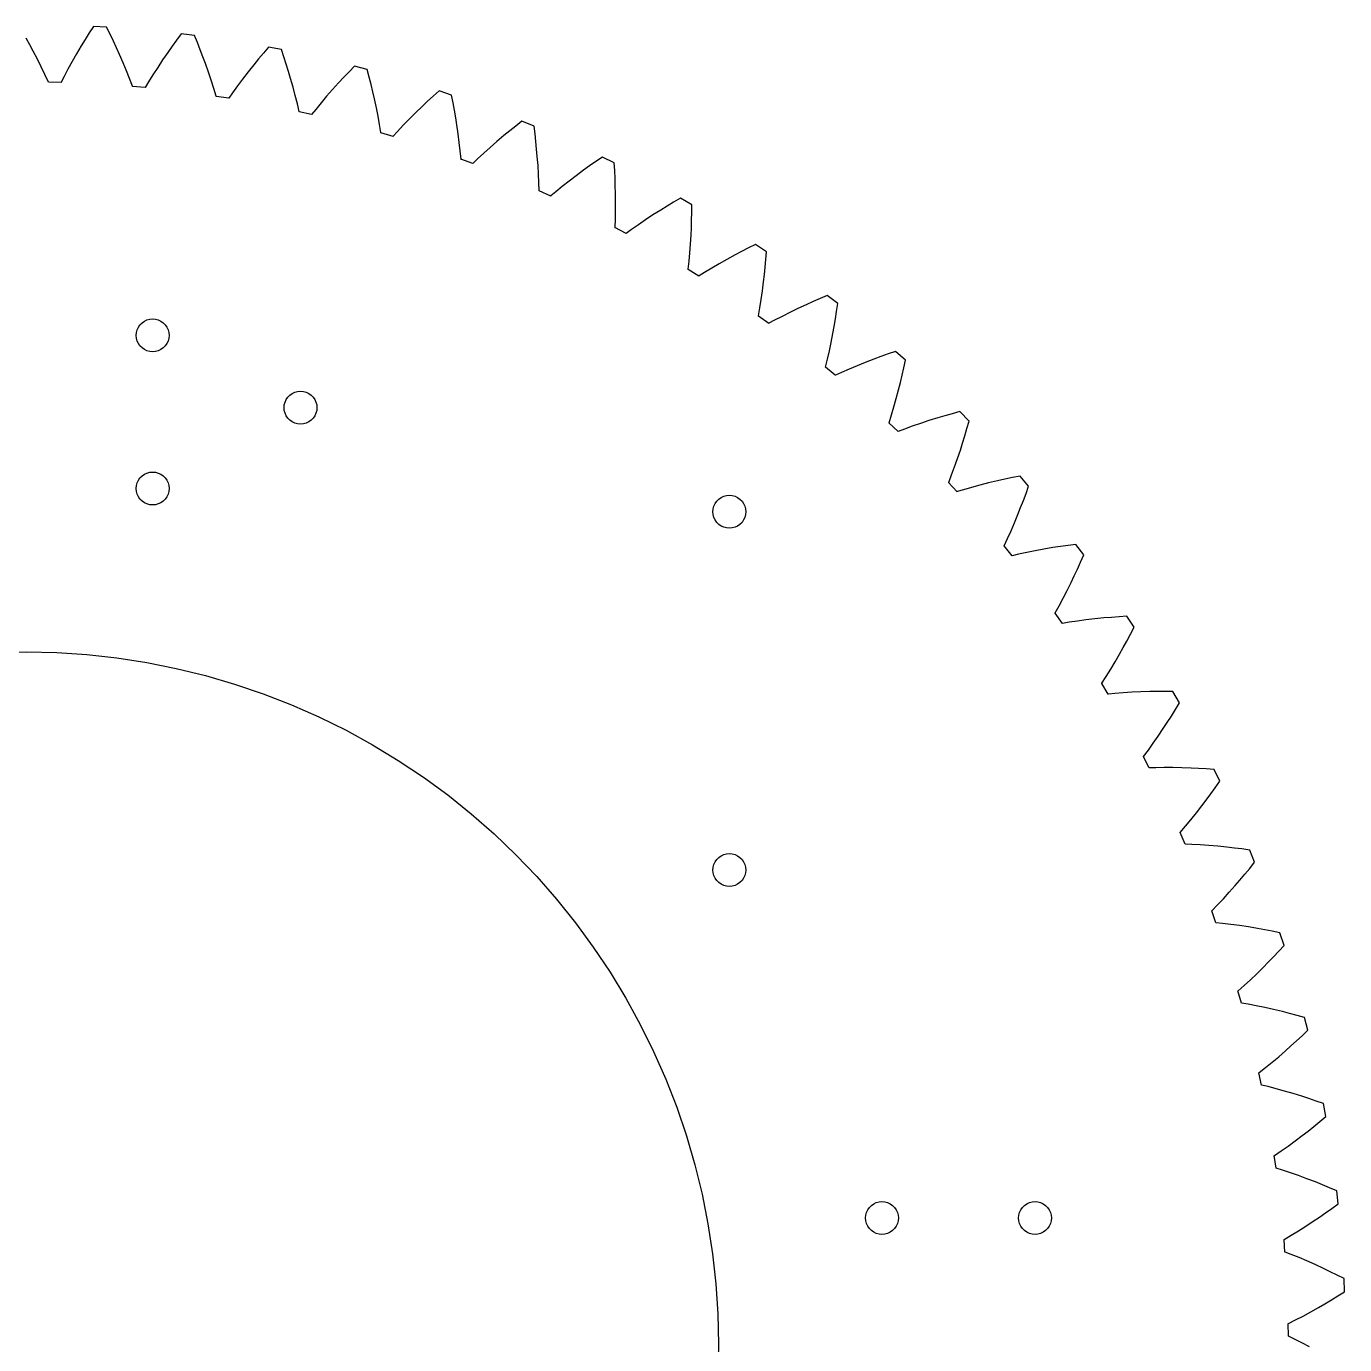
# Model space of a CAD drawing. Header units: metres. Extents: x -120 to 120, y -241 to 0.
# Drawn here: x 0 to 120.3, y -120.4 to -0.1 of the extents above; entities that cross this region are included whole.
import ezdxf

# ---------------------------------------------------------------- set-up
doc = ezdxf.new("R2010")
doc.units = ezdxf.units.M

msp = doc.modelspace()

# ---------------------------------------------------------------- linework, layer by layer
for p, q in [((5.71562, -0.74838), (5.34396, -1.34204)), ((6.10237, -0.14673), (5.71562, -0.74838)), ((7.30205, -0.21361), (6.10237, -0.14673)), ((7.61952, -0.85455), (7.30205, -0.21361)), ((7.92288, -1.48582), (7.61952, -0.85455)), ((14.1193, -0.82281), (13.6933, -1.39729)), ((15.3119, -0.96968), (14.1193, -0.82281)), ((15.5858, -1.63039), (15.3119, -0.96968)), ((0.29439, -1.82283), (-0.03595, -1.22215)), ((0.61058, -2.41431), (0.29439, -1.82283)), ((4.98717, -1.9274), (4.56165, -2.64706)), ((5.34396, -1.34204), (4.98717, -1.9274)), ((8.21237, -2.10724), (7.92288, -1.48582)), ((8.48836, -2.71852), (8.21237, -2.10724)), ((13.2828, -1.9648), (12.8877, -2.52502)), ((13.6933, -1.39729), (13.2828, -1.9648)), ((15.8463, -2.28053), (15.5858, -1.63039)), ((16.0937, -2.91989), (15.8463, -2.28053)), ((22.0732, -2.03287), (21.6097, -2.57761)), ((23.2533, -2.25906), (22.0732, -2.03287)), ((23.4825, -2.9366), (23.2533, -2.25906)), ((0.98624, -3.14037), (0.61058, -2.41431)), ((1.34065, -3.85117), (0.98624, -3.14037)), ((4.15843, -3.35284), (3.77702, -4.04424)), ((4.56165, -2.64706), (4.15843, -3.35284)), ((8.81468, -3.46805), (8.48836, -2.71852)), ((9.12083, -4.20094), (8.81468, -3.46805)), ((12.415, -3.21466), (11.9656, -3.89192)), ((12.8877, -2.52502), (12.415, -3.21466)), ((16.3282, -3.54823), (16.0937, -2.91989)), ((16.6037, -4.31789), (16.3282, -3.54823)), ((21.1623, -3.11642), (20.7307, -3.64902)), ((21.6097, -2.57761), (21.1623, -3.11642)), ((23.699, -3.60268), (23.4825, -2.9366)), ((23.9031, -4.25713), (23.699, -3.60268)), ((1.67439, -4.54626), (1.34065, -3.85117)), ((1.98799, -5.22522), (1.67439, -4.54626)), ((3.41687, -4.72078), (3.14369, -5.25098)), ((3.77702, -4.04424), (3.41687, -4.72078)), ((9.40739, -4.91678), (9.12083, -4.20094)), ((11.5388, -4.5563), (11.1343, -5.20728)), ((11.9656, -3.89192), (11.5388, -4.5563)), ((16.8603, -5.06958), (16.6037, -4.31789)), ((20.213, -4.30553), (19.7193, -4.95126)), ((20.7307, -3.64902), (20.213, -4.30553)), ((24.0951, -4.89973), (23.9031, -4.25713)), ((28.9473, -4.79176), (28.481, -5.29434)), ((29.4297, -4.28404), (28.9473, -4.79176)), ((29.9286, -3.77147), (29.4297, -4.28404)), ((31.0909, -4.07597), (29.9286, -3.77147)), ((31.2743, -4.7673), (31.0909, -4.07597)), ((31.4458, -5.44637), (31.2743, -4.7673)), ((1.98775, -5.23985), (1.98799, -5.22522)), ((3.1433, -5.26559), (1.98775, -5.23985)), ((3.14369, -5.25098), (3.1433, -5.26559)), ((9.67493, -5.61516), (9.40739, -4.91678)), ((9.67371, -5.62973), (9.67493, -5.61516)), ((10.825, -5.7326), (9.67371, -5.62973)), ((10.8263, -5.71805), (10.825, -5.7326)), ((11.1343, -5.20728), (10.8263, -5.71805)), ((17.0984, -5.80296), (16.8603, -5.06958)), ((17.3187, -6.51765), (17.0984, -5.80296)), ((19.2491, -5.58566), (18.802, -6.20816)), ((19.7193, -4.95126), (19.2491, -5.58566)), ((24.3187, -5.68607), (24.0951, -4.89973)), ((24.5244, -6.45323), (24.3187, -5.68607)), ((27.9207, -5.91481), (27.385, -6.52614)), ((28.481, -5.29434), (27.9207, -5.91481)), ((31.6058, -6.11299), (31.4458, -5.44637)), ((17.3165, -6.5321), (17.3187, -6.51765)), ((18.4583, -6.71164), (17.3165, -6.5321)), ((18.4606, -6.69722), (18.4583, -6.71164)), ((18.802, -6.20816), (18.4606, -6.69722)), ((24.713, -7.20087), (24.5244, -6.45323)), ((24.8851, -7.92868), (24.713, -7.20087)), ((26.8735, -7.1277), (26.3858, -7.71896)), ((27.385, -6.52614), (26.8735, -7.1277)), ((31.7545, -6.76698), (31.6058, -6.11299)), ((31.925, -7.5665), (31.7545, -6.76698)), ((36.603, -6.98335), (36.1042, -7.45366)), ((37.1183, -6.50899), (36.603, -6.98335)), ((37.6502, -6.03087), (37.1183, -6.50899)), ((38.7896, -6.41234), (37.6502, -6.03087)), ((38.9265, -7.11438), (38.7896, -6.41234)), ((39.0522, -7.80338), (38.9265, -7.11438)), ((24.8819, -7.94295), (24.8851, -7.92868)), ((26.0092, -8.19836), (24.8819, -7.94295)), ((26.0125, -8.18411), (26.0092, -8.19836)), ((26.3858, -7.71896), (26.0125, -8.18411)), ((32.079, -8.34569), (31.925, -7.5665)), ((32.2172, -9.10426), (32.079, -8.34569)), ((35.5037, -8.03532), (34.9283, -8.6095)), ((36.1042, -7.45366), (35.5037, -8.03532)), ((39.1673, -8.47919), (39.0522, -7.80338)), ((32.3403, -9.84192), (32.2172, -9.10426)), ((34.3778, -9.17557), (33.8517, -9.73291)), ((34.9283, -8.6095), (34.3778, -9.17557)), ((39.272, -9.14166), (39.1673, -8.47919)), ((39.3887, -9.95078), (39.272, -9.14166)), ((44.641, -9.24249), (44.0952, -9.68138)), ((45.2037, -8.80098), (44.641, -9.24249)), ((46.3151, -9.25769), (45.2037, -8.80098)), ((46.4047, -9.9673), (46.3151, -9.25769)), ((32.3362, -9.85596), (32.3403, -9.84192)), ((33.4439, -10.1861), (32.3362, -9.85596)), ((33.4482, -10.1721), (33.4439, -10.1861)), ((33.8517, -9.73291), (33.4482, -10.1721)), ((39.4903, -10.7385), (39.3887, -9.95078)), ((39.5776, -11.5046), (39.4903, -10.7385)), ((42.9281, -10.6576), (42.3157, -11.192)), ((43.5661, -10.1173), (42.9281, -10.6576)), ((44.0952, -9.68138), (43.5661, -10.1173)), ((46.4842, -10.6632), (46.4047, -9.9673)), ((46.5539, -11.3452), (46.4842, -10.6632)), ((39.6511, -12.2489), (39.5776, -11.5046)), ((41.7285, -11.7201), (41.1664, -12.241)), ((42.3157, -11.192), (41.7285, -11.7201)), ((46.6141, -12.0132), (46.5539, -11.3452)), ((46.6765, -12.8282), (46.6141, -12.0132)), ((39.6461, -12.2626), (39.6511, -12.2489)), ((40.7293, -12.666), (39.6461, -12.2626)), ((40.7344, -12.6523), (40.7293, -12.666)), ((41.1664, -12.241), (40.7344, -12.6523)), ((46.7253, -13.621), (46.6765, -12.8282)), ((51.3905, -12.8738), (50.8335, -13.2734)), ((51.9644, -12.4724), (51.3905, -12.8738)), ((52.5553, -12.0694), (51.9644, -12.4724)), ((53.6337, -12.5993), (52.5553, -12.0694)), ((53.6758, -13.3134), (53.6337, -12.5993)), ((46.7612, -14.3912), (46.7253, -13.621)), ((46.7848, -15.1387), (46.7612, -14.3912)), ((49.514, -14.2622), (48.8929, -14.7499)), ((50.1608, -13.7699), (49.514, -14.2622)), ((50.8335, -13.2734), (50.1608, -13.7699)), ((53.7086, -14.013), (53.6758, -13.3134)), ((53.7325, -14.6981), (53.7086, -14.013)), ((46.7789, -15.1521), (46.7848, -15.1387)), ((47.8327, -15.6269), (46.7789, -15.1521)), ((47.8388, -15.6136), (47.8327, -15.6269)), ((48.2972, -15.2321), (47.8388, -15.6136)), ((48.8929, -14.7499), (48.2972, -15.2321)), ((53.748, -15.3686), (53.7325, -14.6981)), ((53.7558, -16.1861), (53.748, -15.3686)), ((53.7516, -16.9803), (53.7558, -16.1861)), ((58.4562, -16.5464), (57.8738, -16.9079)), ((59.0557, -16.1842), (58.4562, -16.5464)), ((59.6722, -15.8216), (59.0557, -16.1842)), ((60.7128, -16.4224), (59.6722, -15.8216)), ((60.707, -17.1376), (60.7128, -16.4224)), ((53.7096, -18.4986), (53.7359, -17.7512)), ((53.7359, -17.7512), (53.7516, -16.9803)), ((56.4912, -17.8064), (55.839, -18.2514)), ((57.1694, -17.3583), (56.4912, -17.8064)), ((57.8738, -16.9079), (57.1694, -17.3583)), ((60.6712, -18.523), (60.6931, -17.8378)), ((60.6931, -17.8378), (60.707, -17.1376)), ((53.7028, -18.5116), (53.7096, -18.4986)), ((54.7225, -19.0557), (53.7028, -18.5116)), ((54.7295, -19.0428), (54.7225, -19.0557)), ((55.2124, -18.6928), (54.7295, -19.0428)), ((55.839, -18.2514), (55.2124, -18.6928)), ((60.595, -20.0092), (60.6418, -19.1931)), ((60.6418, -19.1931), (60.6712, -18.523)), ((60.5378, -20.8014), (60.595, -20.0092)), ((65.8832, -20.3613), (65.2609, -20.6827)), ((66.5226, -20.0407), (65.8832, -20.3613)), ((67.5207, -20.7097), (66.5226, -20.0407)), ((60.3945, -22.3135), (60.4707, -21.5695)), ((60.4707, -21.5695), (60.5378, -20.8014)), ((63.9227, -21.4069), (63.2161, -21.8086)), ((64.6556, -21.0045), (63.9227, -21.4069)), ((65.2609, -20.6827), (64.6556, -21.0045)), ((67.4065, -22.1207), (67.4672, -21.4229)), ((67.4672, -21.4229), (67.5207, -20.7097)), ((60.3868, -22.326), (60.3945, -22.3135)), ((61.3679, -22.937), (60.3868, -22.326)), ((61.8809, -22.6077), (61.3757, -22.9247)), ((62.5356, -22.2091), (61.8809, -22.6077)), ((63.2161, -21.8086), (62.5356, -22.2091)), ((67.2648, -23.4695), (67.3389, -22.8029)), ((67.3389, -22.8029), (67.4065, -22.1207)), ((61.3757, -22.9247), (61.3679, -22.937)), ((67.1636, -24.2807), (67.2648, -23.4695)), ((66.9353, -25.8292), (67.0536, -25.0673)), ((67.0536, -25.0673), (67.1636, -24.2807)), ((71.7741, -25.2643), (71.1486, -25.545)), ((72.4165, -24.9852), (71.7741, -25.2643)), ((73.0758, -24.708), (72.4165, -24.9852)), ((74.027, -25.4421), (73.0758, -24.708)), ((66.8096, -26.5664), (66.9353, -25.8292)), ((69.6587, -26.2511), (68.9529, -26.6053)), ((70.3905, -25.8974), (69.6587, -26.2511)), ((71.1486, -25.545), (70.3905, -25.8974)), ((73.8189, -26.8424), (73.926, -26.1502)), ((73.926, -26.1502), (74.027, -25.4421)), ((10.0905, -27.8302), (10.201, -27.5932)), ((10.201, -27.5932), (10.3509, -27.3791)), ((10.3509, -27.3791), (10.5358, -27.1942)), ((10.5358, -27.1942), (10.75, -27.0442)), ((10.75, -27.0442), (10.987, -26.9337)), ((10.987, -26.9337), (11.2395, -26.866)), ((11.2395, -26.866), (11.5, -26.8432)), ((11.5, -26.8432), (11.7605, -26.866)), ((11.7605, -26.866), (12.013, -26.9337)), ((12.013, -26.9337), (12.25, -27.0442)), ((12.25, -27.0442), (12.4642, -27.1942)), ((12.4642, -27.1942), (12.6491, -27.3791)), ((12.6491, -27.3791), (12.799, -27.5932)), ((12.799, -27.5932), (12.9095, -27.8302)), ((66.8011, -26.5783), (66.8096, -26.5664)), ((67.7392, -27.2536), (66.8011, -26.5783)), ((67.7478, -27.2417), (67.7392, -27.2536)), ((68.2731, -26.9592), (67.7478, -27.2417)), ((68.9529, -26.6053), (68.2731, -26.9592)), ((73.5874, -28.1787), (73.7059, -27.5185)), ((73.7059, -27.5185), (73.8189, -26.8424)), ((10, -28.3432), (10.0228, -28.0828)), ((10.0228, -28.6037), (10, -28.3432)), ((10.0228, -28.0828), (10.0905, -27.8302)), ((10.0905, -28.8563), (10.0228, -28.6037)), ((10.201, -29.0932), (10.0905, -28.8563)), ((12.9095, -28.8563), (12.799, -29.0932)), ((12.9095, -27.8302), (12.9772, -28.0828)), ((12.9772, -28.6037), (12.9095, -28.8563)), ((12.9772, -28.0828), (13, -28.3432)), ((13, -28.3432), (12.9772, -28.6037)), ((73.4323, -28.9813), (73.5874, -28.1787)), ((10.3509, -29.3074), (10.201, -29.0932)), ((10.5358, -29.4923), (10.3509, -29.3074)), ((10.75, -29.6423), (10.5358, -29.4923)), ((10.987, -29.7528), (10.75, -29.6423)), ((11.2395, -29.8205), (10.987, -29.7528)), ((11.5, -29.8432), (11.2395, -29.8205)), ((11.7605, -29.8205), (11.5, -29.8432)), ((12.013, -29.7528), (11.7605, -29.8205)), ((12.25, -29.6423), (12.013, -29.7528)), ((12.4642, -29.4923), (12.25, -29.6423)), ((12.6491, -29.3074), (12.4642, -29.4923)), ((12.799, -29.0932), (12.6491, -29.3074)), ((73.101, -30.5111), (73.2699, -29.7588)), ((73.2699, -29.7588), (73.4323, -28.9813)), ((78.6263, -30.0351), (77.9667, -30.2707)), ((79.3027, -29.8026), (78.6263, -30.0351)), ((80.2028, -30.5986), (79.3027, -29.8026)), ((72.9171, -31.2496), (72.9263, -31.2383)), ((73.808, -31.986), (72.9171, -31.2496)), ((72.9263, -31.2383), (73.101, -30.5111)), ((75.7901, -31.114), (75.0623, -31.4202)), ((76.544, -30.81), (75.7901, -31.114)), ((77.3239, -30.5089), (76.544, -30.81)), ((77.9667, -30.2707), (77.3239, -30.5089)), ((80.0547, -31.2984), (80.2028, -30.5986)), ((73.8174, -31.9748), (73.808, -31.986)), ((74.3604, -31.728), (73.8174, -31.9748)), ((75.0623, -31.4202), (74.3604, -31.728)), ((79.7436, -32.6489), (79.9015, -31.9818)), ((79.9015, -31.9818), (80.0547, -31.2984)), ((24.0358, -33.7892), (24.25, -33.6392)), ((24.25, -33.6392), (24.487, -33.5287)), ((24.487, -33.5287), (24.7395, -33.461)), ((24.7395, -33.461), (25, -33.4382)), ((25, -33.4382), (25.2605, -33.461)), ((25.2605, -33.461), (25.513, -33.5287)), ((25.513, -33.5287), (25.75, -33.6392)), ((25.75, -33.6392), (25.9642, -33.7892)), ((79.373, -34.0901), (79.5814, -33.2997)), ((79.5814, -33.2997), (79.7436, -32.6489)), ((23.5, -34.9382), (23.5228, -34.6778)), ((23.5228, -34.6778), (23.5905, -34.4252)), ((23.5905, -34.4252), (23.701, -34.1882)), ((23.701, -34.1882), (23.8509, -33.9741)), ((23.8509, -33.9741), (24.0358, -33.7892)), ((25.9642, -33.7892), (26.1491, -33.9741)), ((26.1491, -33.9741), (26.299, -34.1882)), ((26.299, -34.1882), (26.4095, -34.4252)), ((26.4095, -34.4252), (26.4772, -34.6778)), ((26.4772, -34.6778), (26.5, -34.9382)), ((78.9403, -35.5944), (79.159, -34.855)), ((79.159, -34.855), (79.373, -34.0901)), ((23.5228, -35.1987), (23.5, -34.9382)), ((23.5905, -35.4513), (23.5228, -35.1987)), ((23.701, -35.6882), (23.5905, -35.4513)), ((23.8509, -35.9024), (23.701, -35.6882)), ((24.0358, -36.0873), (23.8509, -35.9024)), ((24.25, -36.2373), (24.0358, -36.0873)), ((25.9642, -36.0873), (25.75, -36.2373)), ((26.1491, -35.9024), (25.9642, -36.0873)), ((26.299, -35.6882), (26.1491, -35.9024)), ((26.4095, -35.4513), (26.299, -35.6882)), ((26.4772, -35.1987), (26.4095, -35.4513)), ((26.5, -34.9382), (26.4772, -35.1987)), ((78.7174, -36.3083), (78.9403, -35.5944)), ((83.1539, -35.8743), (82.3556, -36.1226)), ((83.8112, -35.6795), (83.1539, -35.8743)), ((84.485, -35.4885), (83.8112, -35.6795)), ((85.1754, -35.3017), (84.485, -35.4885)), ((86.0203, -36.1561), (85.1754, -35.3017)), ((24.487, -36.3478), (24.25, -36.2373)), ((24.7395, -36.4155), (24.487, -36.3478)), ((25, -36.4382), (24.7395, -36.4155)), ((25.2605, -36.4155), (25, -36.4382)), ((25.513, -36.3478), (25.2605, -36.4155)), ((25.75, -36.2373), (25.513, -36.3478)), ((78.7074, -36.319), (78.7174, -36.3083)), ((79.5472, -37.1132), (78.7074, -36.319)), ((79.5573, -37.1027), (79.5472, -37.1132)), ((80.1155, -36.8927), (79.5573, -37.1027)), ((80.8364, -36.6325), (80.1155, -36.8927)), ((81.5831, -36.3756), (80.8364, -36.6325)), ((82.3556, -36.1226), (81.5831, -36.3756)), ((85.6273, -37.516), (85.8258, -36.8444)), ((85.8258, -36.8444), (86.0203, -36.1561)), ((85.2199, -38.8096), (85.4252, -38.1711)), ((85.4252, -38.1711), (85.6273, -37.516)), ((84.6946, -40.3333), (84.9591, -39.5844)), ((84.9591, -39.5844), (85.2199, -38.8096)), ((10.75, -41.0142), (10.987, -40.9037)), ((10.987, -40.9037), (11.2395, -40.836)), ((11.2395, -40.836), (11.5, -40.8132)), ((11.5, -40.8132), (11.7605, -40.836)), ((11.7605, -40.836), (12.013, -40.9037)), ((12.013, -40.9037), (12.25, -41.0142)), ((84.4269, -41.0564), (84.6946, -40.3333)), ((10, -42.3132), (10.0228, -42.0528)), ((10.0228, -42.0528), (10.0905, -41.8002)), ((10.0905, -41.8002), (10.201, -41.5632)), ((10.201, -41.5632), (10.3509, -41.3491)), ((10.3509, -41.3491), (10.5358, -41.1642)), ((10.5358, -41.1642), (10.75, -41.0142)), ((12.25, -41.0142), (12.4642, -41.1642)), ((12.4642, -41.1642), (12.6491, -41.3491)), ((12.6491, -41.3491), (12.799, -41.5632)), ((12.799, -41.5632), (12.9095, -41.8002)), ((12.9095, -41.8002), (12.9772, -42.0528)), ((12.9772, -42.0528), (13, -42.3132)), ((84.1462, -41.7638), (84.1569, -41.7538)), ((84.931, -42.6123), (84.1462, -41.7638)), ((84.1569, -41.7538), (84.4269, -41.0564)), ((87.0117, -42.0123), (86.2495, -42.2188)), ((87.7993, -41.8115), (87.0117, -42.0123)), ((88.6124, -41.6171), (87.7993, -41.8115)), ((89.2812, -41.4666), (88.6124, -41.6171)), ((89.9664, -41.3211), (89.2812, -41.4666)), ((90.6677, -41.1808), (89.9664, -41.3211)), ((91.4536, -42.0897), (90.6677, -41.1808)), ((91.2136, -42.7634), (91.4536, -42.0897)), ((10.0228, -42.5737), (10, -42.3132)), ((10.0905, -42.8263), (10.0228, -42.5737)), ((10.201, -43.0632), (10.0905, -42.8263)), ((10.3509, -43.2774), (10.201, -43.0632)), ((10.5358, -43.4623), (10.3509, -43.2774)), ((12.6491, -43.2774), (12.4642, -43.4623)), ((12.799, -43.0632), (12.6491, -43.2774)), ((12.9095, -42.8263), (12.799, -43.0632)), ((12.9772, -42.5737), (12.9095, -42.8263)), ((13, -42.3132), (12.9772, -42.5737)), ((62.996, -43.4741), (63.1809, -43.2892)), ((63.1809, -43.2892), (63.3951, -43.1392)), ((63.3951, -43.1392), (63.6321, -43.0287)), ((63.6321, -43.0287), (63.8846, -42.961)), ((63.8846, -42.961), (64.1451, -42.9382)), ((64.1451, -42.9382), (64.4056, -42.961)), ((64.4056, -42.961), (64.6581, -43.0287)), ((64.6581, -43.0287), (64.8951, -43.1392)), ((64.8951, -43.1392), (65.1093, -43.2892)), ((65.1093, -43.2892), (65.2942, -43.4741)), ((84.9418, -42.6025), (84.931, -42.6123)), ((85.5128, -42.4302), (84.9418, -42.6025)), ((86.2495, -42.2188), (85.5128, -42.4302)), ((90.9707, -43.4203), (91.2136, -42.7634)), ((10.75, -43.6123), (10.5358, -43.4623)), ((10.987, -43.7228), (10.75, -43.6123)), ((11.2395, -43.7905), (10.987, -43.7228)), ((11.5, -43.8132), (11.2395, -43.7905)), ((11.7605, -43.7905), (11.5, -43.8132)), ((12.013, -43.7228), (11.7605, -43.7905)), ((12.25, -43.6123), (12.013, -43.7228)), ((12.4642, -43.4623), (12.25, -43.6123)), ((62.6451, -44.4382), (62.6679, -44.1778)), ((62.6679, -44.6987), (62.6451, -44.4382)), ((62.6679, -44.1778), (62.7356, -43.9252)), ((62.7356, -43.9252), (62.8461, -43.6882)), ((62.8461, -43.6882), (62.996, -43.4741)), ((65.2942, -43.4741), (65.4442, -43.6882)), ((65.4442, -43.6882), (65.5547, -43.9252)), ((65.5547, -43.9252), (65.6223, -44.1778)), ((65.6223, -44.1778), (65.6451, -44.4382)), ((65.6451, -44.4382), (65.6223, -44.6987)), ((90.4778, -44.6838), (90.7253, -44.0605)), ((90.7253, -44.0605), (90.9707, -43.4203)), ((62.7356, -44.9513), (62.6679, -44.6987)), ((62.8461, -45.1882), (62.7356, -44.9513)), ((62.996, -45.4024), (62.8461, -45.1882)), ((63.1809, -45.5873), (62.996, -45.4024)), ((63.3951, -45.7373), (63.1809, -45.5873)), ((65.1093, -45.5873), (64.8951, -45.7373)), ((65.2942, -45.4024), (65.1093, -45.5873)), ((65.4442, -45.1882), (65.2942, -45.4024)), ((65.5547, -44.9513), (65.4442, -45.1882)), ((65.6223, -44.6987), (65.5547, -44.9513)), ((89.8519, -46.169), (90.1658, -45.4394)), ((90.1658, -45.4394), (90.4778, -44.6838)), ((63.6321, -45.8478), (63.3951, -45.7373)), ((63.8846, -45.9155), (63.6321, -45.8478)), ((64.1451, -45.9382), (63.8846, -45.9155)), ((64.4056, -45.9155), (64.1451, -45.9382)), ((64.6581, -45.8478), (64.4056, -45.9155)), ((64.8951, -45.7373), (64.6581, -45.8478)), ((89.2205, -47.5504), (89.5365, -46.8726)), ((89.5365, -46.8726), (89.8519, -46.169)), ((89.2092, -47.5597), (89.2205, -47.5504)), ((89.9356, -48.4588), (89.2092, -47.5597)), ((92.0517, -47.999), (91.2774, -48.1542)), ((92.8509, -47.8513), (92.0517, -47.999)), ((93.6752, -47.7116), (92.8509, -47.8513)), ((94.3526, -47.6062), (93.6752, -47.7116)), ((95.0459, -47.5067), (94.3526, -47.6062)), ((95.7551, -47.4136), (95.0459, -47.5067)), ((96.4785, -48.3729), (95.7551, -47.4136)), ((89.947, -48.4496), (89.9356, -48.4588)), ((90.5282, -48.3159), (89.947, -48.4496)), ((91.2774, -48.1542), (90.5282, -48.3159)), ((95.9078, -49.6684), (96.1941, -49.0291)), ((96.1941, -49.0291), (96.4785, -48.3729)), ((95.3316, -50.8961), (95.6202, -50.2907)), ((95.6202, -50.2907), (95.9078, -49.6684)), ((94.6079, -52.3362), (94.9699, -51.6292)), ((94.9699, -51.6292), (95.3316, -50.8961)), ((94.2462, -53.0172), (94.6079, -52.3362)), ((93.8737, -53.6808), (93.8856, -53.6723)), ((94.5384, -54.6264), (93.8737, -53.6808)), ((93.8856, -53.6723), (94.2462, -53.0172)), ((98.3197, -54.1307), (97.4879, -54.215)), ((99.0026, -54.0707), (98.3197, -54.1307)), ((99.701, -54.0178), (99.0026, -54.0707)), ((100.415, -53.9723), (99.701, -54.0178)), ((101.073, -54.9778), (100.415, -53.9723)), ((94.5504, -54.6181), (94.5384, -54.6264)), ((95.1393, -54.5235), (94.5504, -54.6181)), ((95.8976, -54.4121), (95.1393, -54.5235)), ((96.6805, -54.3091), (95.8976, -54.4121)), ((97.4879, -54.215), (96.6805, -54.3091)), ((100.745, -55.6135), (101.073, -54.9778)), ((100.088, -56.8339), (100.417, -56.2322)), ((100.417, -56.2322), (100.745, -55.6135)), ((-2.75435, -57.2934), (0, -57.2332)), ((0, -57.2332), (2.75435, -57.2934)), ((2.75435, -57.2934), (5.50346, -57.4735)), ((5.50346, -57.4735), (8.2421, -57.7735)), ((99.3497, -58.126), (99.7596, -57.4187)), ((99.7596, -57.4187), (100.088, -56.8339)), ((8.2421, -57.7735), (10.965, -58.1926)), ((10.965, -58.1926), (13.6671, -58.73)), ((13.6671, -58.73), (16.3432, -59.3849)), ((98.535, -59.4625), (98.9413, -58.8072)), ((98.9413, -58.8072), (99.3497, -58.126)), ((16.3432, -59.3849), (18.9881, -60.1558)), ((98.119, -60.0998), (98.1315, -60.0922)), ((98.7191, -61.0877), (98.119, -60.0998)), ((98.1315, -60.0922), (98.535, -59.4625)), ((18.9881, -60.1558), (21.5969, -61.0414)), ((21.5969, -61.0414), (24.1646, -62.0399)), ((98.7316, -61.0802), (98.7191, -61.0877)), ((99.3255, -61.0251), (98.7316, -61.0802)), ((100.09, -60.9647), (99.3255, -61.0251)), ((100.878, -60.9141), (100.09, -60.9647)), ((101.689, -60.8742), (100.878, -60.9141)), ((102.525, -60.8457), (101.689, -60.8742)), ((103.21, -60.8314), (102.525, -60.8457)), ((103.911, -60.8253), (103.21, -60.8314)), ((104.626, -60.8275), (103.911, -60.8253)), ((105.215, -61.8747), (104.626, -60.8275)), ((24.1646, -62.0399), (26.6863, -63.1495)), ((104.477, -63.0826), (104.846, -62.4872)), ((104.846, -62.4872), (105.215, -61.8747)), ((26.6863, -63.1495), (29.1572, -64.368)), ((103.742, -64.2225), (104.109, -63.661)), ((104.109, -63.661), (104.477, -63.0826)), ((29.1572, -64.368), (31.5726, -65.6931)), ((102.833, -65.5533), (103.286, -64.9009)), ((103.286, -64.9009), (103.742, -64.2225)), ((31.5726, -65.6931), (33.9279, -67.1223)), ((102.384, -66.18), (102.833, -65.5533)), ((33.9279, -67.1223), (36.2186, -68.6529)), ((101.926, -66.7881), (101.939, -66.7813)), ((102.459, -67.8138), (101.926, -66.7881)), ((101.939, -66.7813), (102.384, -66.18)), ((102.472, -67.8072), (102.459, -67.8138)), ((103.068, -67.7919), (102.472, -67.8072)), ((103.834, -67.7826), (103.068, -67.7919)), ((104.624, -67.7848), (103.834, -67.7826)), ((105.437, -67.7992), (104.624, -67.7848)), ((106.272, -67.8265), (105.437, -67.7992)), ((106.957, -67.8581), (106.272, -67.8265)), ((107.656, -67.8987), (106.957, -67.8581)), ((108.37, -67.9487), (107.656, -67.8987)), ((108.888, -69.0329), (108.37, -67.9487)), ((36.2186, -68.6529), (38.4404, -70.282)), ((108.07, -70.1888), (108.478, -69.6194)), ((108.478, -69.6194), (108.888, -69.0329)), ((38.4404, -70.282), (40.5889, -72.0064)), ((107.261, -71.2771), (107.665, -70.7413)), ((107.665, -70.7413), (108.07, -70.1888)), ((40.5889, -72.0064), (42.6603, -73.8229)), ((106.265, -72.5442), (106.761, -71.9235)), ((106.761, -71.9235), (107.261, -71.2771)), ((105.291, -73.7097), (105.775, -73.1395)), ((105.775, -73.1395), (106.265, -72.5442)), ((42.6603, -73.8229), (44.6504, -75.7281)), ((105.278, -73.7157), (105.291, -73.7097)), ((105.741, -74.7747), (105.278, -73.7157)), ((44.6504, -75.7281), (46.5555, -77.7182)), ((63.3951, -75.8292), (63.6321, -75.7187)), ((63.6321, -75.7187), (63.8846, -75.651)), ((63.8846, -75.651), (64.1451, -75.6283)), ((64.1451, -75.6283), (64.4056, -75.651)), ((64.4056, -75.651), (64.6581, -75.7187)), ((64.6581, -75.7187), (64.8951, -75.8292)), ((105.754, -74.7689), (105.741, -74.7747)), ((106.35, -74.7935), (105.754, -74.7689)), ((107.116, -74.8354), (106.35, -74.7935)), ((107.903, -74.8904), (107.116, -74.8354)), ((108.713, -74.959), (107.903, -74.8904)), ((109.545, -75.0421), (108.713, -74.959)), ((110.226, -75.1194), (109.545, -75.0421)), ((110.921, -75.2066), (110.226, -75.1194)), ((111.63, -75.3042), (110.921, -75.2066)), ((112.074, -76.4205), (111.63, -75.3042)), ((62.6451, -77.1283), (62.6679, -76.8678)), ((62.6679, -76.8678), (62.7356, -76.6152)), ((62.7356, -76.6152), (62.8461, -76.3783)), ((62.8461, -76.3783), (62.996, -76.1641)), ((62.996, -76.1641), (63.1809, -75.9792)), ((63.1809, -75.9792), (63.3951, -75.8292)), ((64.8951, -75.8292), (65.1093, -75.9792)), ((65.1093, -75.9792), (65.2942, -76.1641)), ((65.2942, -76.1641), (65.4442, -76.3783)), ((65.4442, -76.3783), (65.5547, -76.6152)), ((65.5547, -76.6152), (65.6223, -76.8678)), ((65.6223, -76.8678), (65.6451, -77.1283)), ((111.181, -77.5192), (111.626, -76.9783)), ((111.626, -76.9783), (112.074, -76.4205)), ((46.5555, -77.7182), (48.372, -79.7895)), ((62.6679, -77.3887), (62.6451, -77.1283)), ((62.7356, -77.6413), (62.6679, -77.3887)), ((62.8461, -77.8783), (62.7356, -77.6413)), ((62.996, -78.0924), (62.8461, -77.8783)), ((63.1809, -78.2773), (62.996, -78.0924)), ((65.2942, -78.0924), (65.1093, -78.2773)), ((65.4442, -77.8783), (65.2942, -78.0924)), ((65.5547, -77.6413), (65.4442, -77.8783)), ((65.6223, -77.3887), (65.5547, -77.6413)), ((65.6451, -77.1283), (65.6223, -77.3887)), ((110.301, -78.551), (110.74, -78.0434)), ((110.74, -78.0434), (111.181, -77.5192)), ((63.3951, -78.4273), (63.1809, -78.2773)), ((63.6321, -78.5378), (63.3951, -78.4273)), ((63.8846, -78.6055), (63.6321, -78.5378)), ((64.1451, -78.6283), (63.8846, -78.6055)), ((64.4056, -78.6055), (64.1451, -78.6283)), ((64.6581, -78.5378), (64.4056, -78.6055)), ((64.8951, -78.4273), (64.6581, -78.5378)), ((65.1093, -78.2773), (64.8951, -78.4273)), ((109.223, -79.7487), (109.759, -79.1625)), ((109.759, -79.1625), (110.301, -78.551)), ((48.372, -79.7895), (50.0964, -81.9381)), ((108.173, -80.8466), (108.694, -80.31)), ((108.694, -80.31), (109.223, -79.7487)), ((108.16, -80.8517), (108.173, -80.8466)), ((108.551, -81.9393), (108.16, -80.8517)), ((50.0964, -81.9381), (51.7255, -84.1599)), ((108.565, -81.9344), (108.551, -81.9393)), ((109.158, -81.9987), (108.565, -81.9344)), ((109.918, -82.0917), (109.158, -81.9987)), ((110.701, -82.1991), (109.918, -82.0917)), ((111.504, -82.3217), (110.701, -82.1991)), ((112.329, -82.4602), (111.504, -82.3217)), ((113.003, -82.5827), (112.329, -82.4602)), ((113.691, -82.7162), (113.003, -82.5827)), ((114.391, -82.8609), (113.691, -82.7162)), ((114.76, -84.0044), (114.391, -82.8609)), ((51.7255, -84.1599), (53.2561, -86.4506)), ((114.276, -84.531), (114.76, -84.0044)), ((113.32, -85.5345), (113.796, -85.041)), ((113.796, -85.041), (114.276, -84.531)), ((53.2561, -86.4506), (54.6853, -88.8058)), ((111.693, -87.1347), (112.267, -86.5856)), ((112.267, -86.5856), (112.849, -86.0117)), ((112.849, -86.0117), (113.32, -85.5345)), ((110.572, -88.1601), (111.128, -87.6594)), ((111.128, -87.6594), (111.693, -87.1347)), ((54.6853, -88.8058), (56.0105, -91.2212)), ((110.558, -88.1642), (110.572, -88.1601)), ((110.876, -89.2755), (110.558, -88.1642)), ((110.89, -89.2715), (110.876, -89.2755)), ((111.477, -89.3754), (110.89, -89.2715)), ((112.23, -89.5189), (111.477, -89.3754)), ((113.003, -89.6783), (112.23, -89.5189)), ((113.797, -89.8543), (113.003, -89.6783)), ((114.61, -90.0476), (113.797, -89.8543)), ((115.275, -90.2149), (114.61, -90.0476)), ((115.952, -90.394), (115.275, -90.2149)), ((56.0105, -91.2212), (57.229, -93.6921)), ((116.642, -90.5851), (115.952, -90.394)), ((116.933, -91.7507), (116.642, -90.5851)), ((115.902, -92.7206), (116.415, -92.2439)), ((116.415, -92.2439), (116.933, -91.7507)), ((57.229, -93.6921), (58.3385, -96.2138)), ((114.273, -94.1597), (114.892, -93.6259)), ((114.892, -93.6259), (115.394, -93.1813)), ((115.394, -93.1813), (115.902, -92.7206)), ((113.065, -95.155), (113.664, -94.6692)), ((113.664, -94.6692), (114.273, -94.1597)), ((58.3385, -96.2138), (59.3371, -98.7815)), ((112.463, -95.6206), (112.477, -95.6174)), ((112.706, -96.7506), (112.463, -95.6206)), ((112.477, -95.6174), (113.065, -95.155)), ((112.72, -96.7477), (112.706, -96.7506)), ((113.299, -96.8905), (112.72, -96.7477)), ((114.041, -97.084), (113.299, -96.8905)), ((114.802, -97.2947), (114.041, -97.084)), ((115.582, -97.5233), (114.802, -97.2947)), ((116.38, -97.7704), (115.582, -97.5233)), ((117.033, -97.9818), (116.38, -97.7704)), ((117.696, -98.2057), (117.033, -97.9818)), ((118.371, -98.4424), (117.696, -98.2057)), ((118.584, -99.625), (118.371, -98.4424)), ((59.3371, -98.7815), (60.2226, -101.39)), ((118.034, -100.082), (118.584, -99.625)), ((116.422, -101.36), (116.953, -100.949)), ((116.953, -100.949), (117.49, -100.524)), ((117.49, -100.524), (118.034, -100.082)), ((60.2226, -101.39), (60.9936, -104.035)), ((115.127, -102.319), (115.769, -101.851)), ((115.769, -101.851), (116.422, -101.36)), ((113.865, -103.188), (113.88, -103.185)), ((114.032, -104.331), (113.865, -103.188)), ((113.88, -103.185), (114.497, -102.763)), ((114.497, -102.763), (115.127, -102.319)), ((60.9936, -104.035), (61.6484, -106.711)), ((114.047, -104.329), (114.032, -104.331)), ((114.615, -104.51), (114.047, -104.329)), ((115.342, -104.753), (114.615, -104.51)), ((116.087, -105.014), (115.342, -104.753)), ((116.85, -105.294), (116.087, -105.014)), ((117.631, -105.594), (116.85, -105.294)), ((118.267, -105.849), (117.631, -105.594)), ((118.914, -106.116), (118.267, -105.849)), ((61.6484, -106.711), (62.1859, -109.413)), ((119.572, -106.398), (118.914, -106.116)), ((119.705, -107.592), (119.572, -106.398)), ((76.6556, -108.365), (76.7661, -108.128)), ((76.7661, -108.128), (76.9161, -107.914)), ((76.9161, -107.914), (77.101, -107.729)), ((77.101, -107.729), (77.3152, -107.579)), ((77.3152, -107.579), (77.5522, -107.469)), ((77.5522, -107.469), (77.8047, -107.401)), ((77.8047, -107.401), (78.0652, -107.378)), ((78.0652, -107.378), (78.3257, -107.401)), ((78.3257, -107.401), (78.5782, -107.469)), ((78.5782, -107.469), (78.8152, -107.579)), ((78.8152, -107.579), (79.0294, -107.729)), ((79.0294, -107.729), (79.2142, -107.914)), ((79.2142, -107.914), (79.3642, -108.128)), ((79.3642, -108.128), (79.4747, -108.365)), ((90.6256, -108.365), (90.7361, -108.128)), ((90.7361, -108.128), (90.8861, -107.914)), ((90.8861, -107.914), (91.071, -107.729)), ((91.071, -107.729), (91.2852, -107.579)), ((91.2852, -107.579), (91.5222, -107.469)), ((91.5222, -107.469), (91.7747, -107.401)), ((91.7747, -107.401), (92.0352, -107.378)), ((92.0352, -107.378), (92.2957, -107.401)), ((92.2957, -107.401), (92.5482, -107.469)), ((92.5482, -107.469), (92.7852, -107.579)), ((92.7852, -107.579), (92.9994, -107.729)), ((92.9994, -107.729), (93.1842, -107.914)), ((93.1842, -107.914), (93.3342, -108.128)), ((93.3342, -108.128), (93.4447, -108.365)), ((118.554, -108.416), (119.126, -108.011)), ((119.126, -108.011), (119.705, -107.592)), ((62.1859, -109.413), (62.605, -112.136)), ((76.5652, -108.878), (76.588, -108.618)), ((76.588, -109.139), (76.5652, -108.878)), ((76.588, -108.618), (76.6556, -108.365)), ((76.6556, -109.391), (76.588, -109.139)), ((76.7661, -109.628), (76.6556, -109.391)), ((79.4747, -109.391), (79.3642, -109.628)), ((79.4747, -108.365), (79.5424, -108.618)), ((79.5424, -109.139), (79.4747, -109.391)), ((79.5424, -108.618), (79.5652, -108.878)), ((79.5652, -108.878), (79.5424, -109.139)), ((90.5352, -108.878), (90.558, -108.618)), ((90.558, -109.139), (90.5352, -108.878)), ((90.558, -108.618), (90.6256, -108.365)), ((90.6256, -109.391), (90.558, -109.139)), ((90.7361, -109.628), (90.6256, -109.391)), ((93.4447, -109.391), (93.3342, -109.628)), ((93.4447, -108.365), (93.5124, -108.618)), ((93.5124, -109.139), (93.4447, -109.391)), ((93.5124, -108.618), (93.5352, -108.878)), ((93.5352, -108.878), (93.5124, -109.139)), ((116.748, -109.625), (117.433, -109.178)), ((117.433, -109.178), (117.99, -108.804)), ((117.99, -108.804), (118.554, -108.416)), ((76.9161, -109.843), (76.7661, -109.628)), ((77.101, -110.028), (76.9161, -109.843)), ((77.3152, -110.177), (77.101, -110.028)), ((77.5522, -110.288), (77.3152, -110.177)), ((77.8047, -110.356), (77.5522, -110.288)), ((78.0652, -110.378), (77.8047, -110.356)), ((78.3257, -110.356), (78.0652, -110.378)), ((78.5782, -110.288), (78.3257, -110.356)), ((78.8152, -110.177), (78.5782, -110.288)), ((79.0294, -110.028), (78.8152, -110.177)), ((79.2142, -109.843), (79.0294, -110.028)), ((79.3642, -109.628), (79.2142, -109.843)), ((90.8861, -109.843), (90.7361, -109.628)), ((91.071, -110.028), (90.8861, -109.843)), ((91.2852, -110.177), (91.071, -110.028)), ((91.5222, -110.288), (91.2852, -110.177)), ((91.7747, -110.356), (91.5222, -110.288)), ((92.0352, -110.378), (91.7747, -110.356)), ((92.2957, -110.356), (92.0352, -110.378)), ((92.5482, -110.288), (92.2957, -110.356)), ((92.7852, -110.177), (92.5482, -110.288)), ((92.9994, -110.028), (92.7852, -110.177)), ((93.1842, -109.843), (92.9994, -110.028)), ((93.3342, -109.628), (93.1842, -109.843)), ((114.774, -110.83), (115.418, -110.45)), ((115.418, -110.45), (116.076, -110.048)), ((116.076, -110.048), (116.748, -109.625)), ((114.759, -110.831), (114.774, -110.83)), ((114.849, -111.984), (114.759, -110.831)), ((62.605, -112.136), (62.9049, -114.875)), ((114.864, -111.983), (114.849, -111.984)), ((115.419, -112.201), (114.864, -111.983)), ((116.128, -112.492), (115.419, -112.201)), ((116.854, -112.802), (116.128, -112.492)), ((117.597, -113.133), (116.854, -112.802)), ((118.355, -113.484), (117.597, -113.133)), ((118.973, -113.781), (118.355, -113.484)), ((119.601, -114.091), (118.973, -113.781)), ((120.239, -114.415), (119.601, -114.091)), ((62.9049, -114.875), (63.0851, -117.624)), ((120.292, -115.616), (120.239, -114.415)), ((118.499, -116.711), (119.089, -116.361)), ((119.089, -116.361), (119.686, -115.996)), ((119.686, -115.996), (120.292, -115.616)), ((63.0851, -117.624), (63.1452, -120.378)), ((115.823, -118.181), (116.507, -117.825)), ((116.507, -117.825), (117.206, -117.447)), ((117.206, -117.447), (117.919, -117.047)), ((117.919, -117.047), (118.499, -116.711)), ((115.141, -118.518), (115.155, -118.517)), ((115.154, -119.673), (115.141, -118.518)), ((115.155, -118.517), (115.823, -118.181)), ((115.168, -119.673), (115.154, -119.673)), ((115.707, -119.929), (115.168, -119.673)), ((116.395, -120.266), (115.707, -119.929)), ((117.099, -120.624), (116.395, -120.266)), ((63.1452, -120.378), (63.0851, -123.133))]:
    msp.add_line(p, q)

doc.saveas('drawing.dxf')
